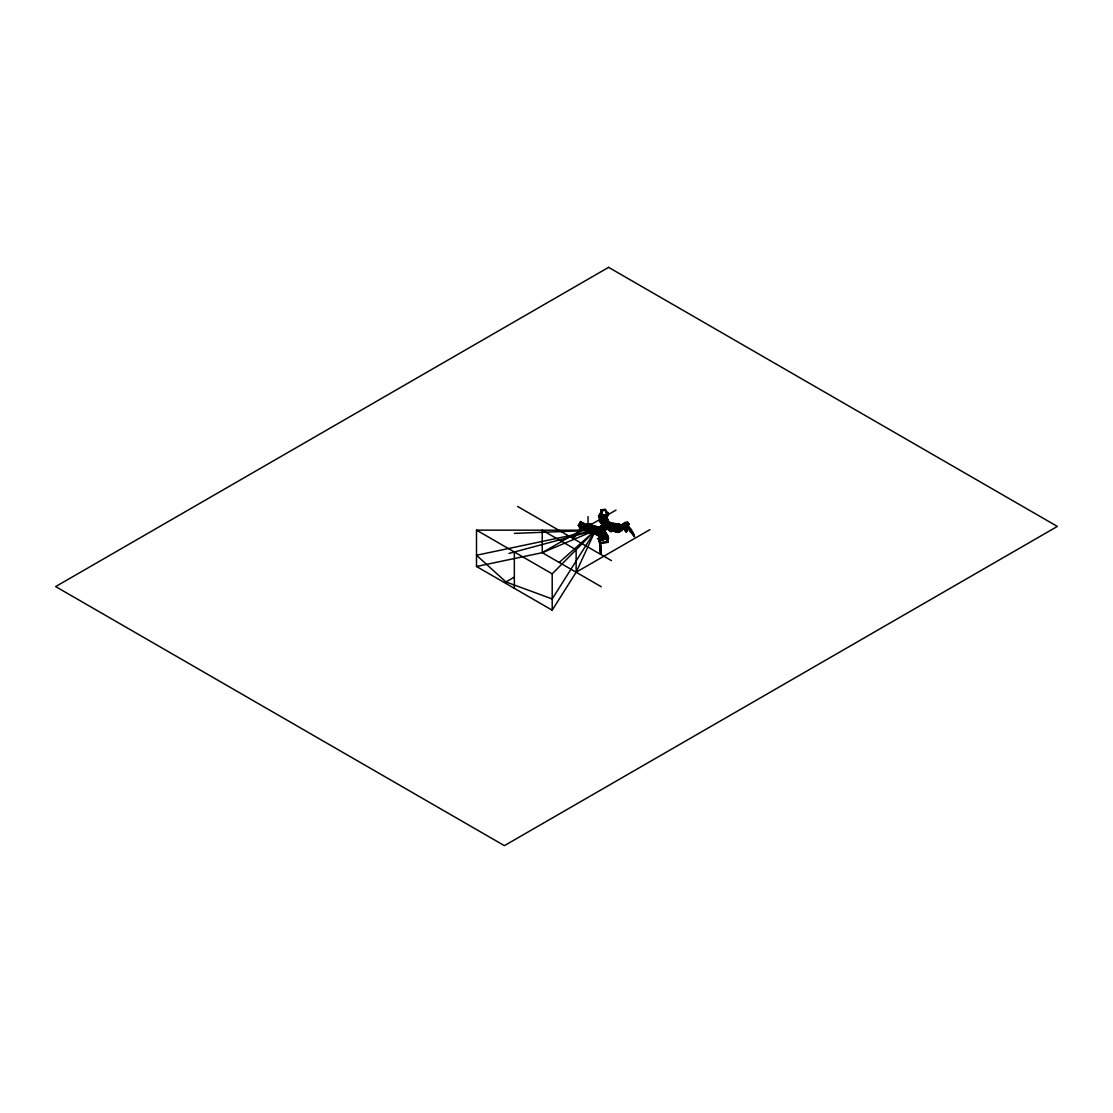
<?xml version="1.0" encoding="UTF-8"?>
<svg xmlns="http://www.w3.org/2000/svg" width="1113" height="1113" viewBox="0 0 1113 1113"><rect width="100%" height="100%" fill="white"/><g stroke="black" fill="none" stroke-linecap="round" stroke-linejoin="round"><path stroke-width="1.5" d="M590.307 526.588L590.307 525.781L588.972 526.491L587.817 525.517L587.678 531.277L584.937 529.051L586.398 523.708L586.982 524.112L585.619 528.55L580.43 525.113L580.569 521.496L585.953 525.169L585.174 526.032M590.127 527.59L591.379 528.633L591.42 524.237L587.901 523.875L587.747 529.065C588.972 527.284 586.662 527.645 588.443 528.035M589.431 530.525L588.374 529.12L589.862 530.957L587.901 531.318L585.8 529.454L586.231 528.202L589.306 529.927L589.32 531.04M587.956 528.397L588.234 524.891L590.933 524.599L589.918 524.933M587.901 523.875L591.42 524.654M588.04 531.388L587.469 530.178L589.236 528.758L589.445 530.998L585.883 529.204L588.972 530.47L589.403 529.106M595.845 533.697L590.057 533.433C591.866 532.251 586.954 529.343 588.986 531.165C587.901 529.788 583.574 528.007 589.737 530.984M589.097 525.962L588.944 525.642M587.316 530.72L590.057 531.207L590.196 526.699M590.21 526.073L590.057 527.381L587.581 527.131L587.734 525.906L590.307 525.781M591.42 524.237L591.267 529.426L591.462 528.341L590.544 528.23C589.125 524.877 597.431 524.933 595.998 528.063C591.657 531.249 596.971 528.021 596.081 526.783M590.878 524.752L590.766 528.967L590.21 527.298M596.053 527.451L594.592 528.244L594.133 526.839L595.218 526.852L593.577 527.339L595.692 528.035M594.119 527.159L594.704 528.244M590.293 525.865C589.361 527.576 595.872 528.758 594.662 526.101C581.57 526.644 600.366 525.461 594.857 528.383M595.288 526.672L591.879 526.532M599.851 533.906L597.931 533.071L597.931 534.087L600.561 535.673L600.018 535.144M598.307 530.79L598.14 528.508M598.377 530.72L597.138 527.938L598.697 528.842L597.89 529.51M599.211 532.056L596.109 529.788M605.903 525.113L605.444 523.555L599.74 526.839L599.74 528.132L601.145 527.854L601.131 526.574M600.45 531.04C597.25 531.638 604.095 527.506 602.063 531.722C597.598 532.64 602.286 528.299 602.453 531.694M600.408 538.163C599.712 538.177 600.686 534.894 601.493 536.675C597.806 536.716 601.799 536.313 600.672 538.094C600.603 534.88 601.66 536.995 602.105 537.579M599.977 513.719L600.255 516.335M600.825 539.262C601.869 537.384 600.561 535.645 600.408 537.593M599.851 538.261C600.978 533.711 602.578 537.941 599.378 536.118M600.686 527.59L603.552 525.239M600.032 530.804C603.26 536.563 598.864 530.72 601.423 530.303M601.006 527.771L601.006 526.908M603.274 539.082L603.274 539.902L601.465 540.014L601.34 539.026M601.173 530.164C601.702 533.753 602.244 528.675 602.189 531.638M601.131 527.854L601.131 526.992L597.542 529.065M601.465 540.014C602.175 536.424 600.853 528.592 599.963 531.388M600.547 531.318L599.921 531.944L601.465 533.238L601.896 538.191L601.437 536.09M602.328 533.67C602.411 529.051 601.02 531.777 601.173 530.414M602.314 538.525L602.314 537.704C596.123 538.344 604.289 534.407 602.467 539.527M605.18 531.374L602.703 530.038L605.18 531.374L605.249 534.31L602.843 534.588L602.286 533.169L602.759 535.311L601.91 535.395L601.465 533.962L602.759 535.311L602.425 530.581L602.717 533.21M602.759 539.137L602.843 539.443M602.328 533.071L603.274 535.256C610.286 538.414 603.844 529.19 606.78 535.186M603.274 535.256L602.843 533.016L601.354 533.35M601.368 539.61L603.608 539.791L603.399 538.428M602.843 539.875L604.039 538.998M604.387 516.891L604.707 518.533M605.444 524.849L605.444 523.555M606.168 533.155L604.526 533.197M606.015 525.044L606.015 524.181M605.249 532.849L605.875 539.527L607.044 539.415L606.529 535.214M611.065 529.412L607.183 527.896L606.362 526.56C606.822 523.82 607.865 525.6 607.976 525.573M606.71 525.239L605.681 523.013L607.239 523.472M607.42 524.682L607.879 526.24L606.891 526.825L606.404 525.698M607.628 523.013L607.754 521.621M607.545 528.105L603.816 530.261L603.107 528.564L606.835 526.407L607.781 528.967L607.865 527.339L609.534 526.366L608.728 524.766L611.079 523.416L609.117 523.193L609.59 522.122L603.135 525.684M608.783 522.943L607.142 521.134L605.514 516.042L606.154 515.639L605.389 516.543L605.249 515.597M609.173 524.084L609.131 522.804M609.395 523.513L609.395 522.651M609.59 522.122L609.952 523.625L609.952 522.331M610.397 529.802C611.162 524.515 607.642 530.345 600.853 532.654M610.717 522.762L611.886 524.738M613.082 525.086L612.623 523.541L616.073 524.529L612.122 524.557L611.941 523.722L613.291 524.557M616.296 531.444L611.663 530.4M612.915 524.334C613.054 521.816 609.34 525.712 615.433 524.585M613.486 530.303C612.094 529.551 612.901 531.611 612.887 530.025M612.679 524.376C610.327 526.31 623.363 524.682 611.454 524.849C610.105 526.546 613.764 526.574 613.847 525.141M614.779 529.732L614.432 529.106L611.107 530.998L615.141 528.564L615.141 529.538L614.432 529.538L614.404 525.336C610.703 523.472 620.804 525.586 612.776 523.472M616.073 524.529L616.004 525.253L612.762 525.127L616.073 525.03M613.138 531.193L616.282 532L617.131 529.398C616.825 531.889 619.482 532.89 616.644 530.511M616.616 530.762L616.421 524.793M616.658 530.331L616.672 524L616.421 525.294M616.992 531.638L617.367 524.07L619.844 524.32L619.691 525.531L616.004 525.253L616.31 523.722L617.367 524.779M619.468 530.094L619.607 530.484M619.023 527.785L619.691 524.724L618.397 525.127L618.703 524.404M597.375 530.678L597.278 531.555L597.361 529.607L595.191 528.188L594.328 528.953M597.764 530.525L594.954 529.106L595.191 528.188M607.475 537.398L607.531 538.094L607.726 536.327M599.629 541.725L599.003 537.301L599.003 538.358M599.378 538.483C599.156 536.424 599.253 540.974 601.09 538.956M599.49 539.04L599.448 538.316M599.754 537.579C599.893 537.551 601.062 536.605 601.103 538.219M600.255 542.476L599.698 539.374M600.088 539.722L599.837 537.217L608.255 536.327L608.477 538.483L606.835 538.595L606.682 536.563L605.722 536.591M600.297 542.921L601.326 554.232L600.004 538.595M600.658 538.108C599.782 536.703 601.66 537.704 600.491 536.383M601.048 537.843L600.644 537.871M606.126 537.301L606.265 538.01L602.856 538.094C602.077 533.266 603.552 544.577 602.745 536.967L608.018 537.064M607.03 538.511L606.668 537.023M607.211 536.522L607.962 542.142L607.587 537.426M600.227 520.355C601.396 522.734 599.309 520.675 599.351 520.564M599.698 520.23L599.782 521.413L599.17 516.349L601.702 516.084L600.756 509.837L605.208 509.392L606.863 514.596M600.491 521.468L599.17 516.349M599.726 520.23L599.893 521.927L599.684 520.286M600.575 513.969L600.032 515.569L599.837 513.483L600.686 514.582L599.587 516.543L607.907 515.792L608.463 513.566M599.796 521.274C600.283 522.901 600.63 518.895 600.297 521.26L601.006 523.249L602.175 523.124L602.175 518.463M600.923 536.09L601.117 538.108L600.13 536.883L600.171 538.789M600.352 521.357L601.006 523.249M605.987 533.475L606.432 534.463L606.251 533.447L602.578 534.351L603.037 533.656M604.902 516.835L604.665 516.042M606.668 519.66L605.096 518.074M606.251 538.302L605.333 538.052L606.794 538.108M606.251 536.856L606.168 537.398M607.183 519.632L607.615 520.564M607.531 536.369L607.754 537.092M591.532 526.519L595.552 526.783M611.858 524.14L611.079 523.416M619.691 524.724L615.865 524.585M608.074 513.594L608.185 514.429L606.015 514.693L607.559 519.827M607.03 517.545L606.376 512.189M622.209 526.338L619.385 528.132L620.136 526.866C615.419 526.672 614.112 526.56 619.482 528.522M620.066 527.089L621.541 525.392M621.457 526.157L621.416 526.268M624.449 527.799C621.569 526.059 624.003 532.445 624.393 526.658M627.982 525.739C643.022 555.22 627.384 514.317 626.995 531.193L625.868 531.722L623.308 527.645M624.546 524.348L625.868 523.193M624.518 523.277L624.546 524.668L625.172 523.18M625.395 523.611L626.661 523.625M606.794 517.545L607.628 521.343L607.058 516.46L605.903 516.502L605.486 514.735L599.462 515.778L599.935 513.942M606.905 513.163L607.601 513.483M607.475 513.663L607.169 518.129M607.489 513.886L606.71 518.686M606.682 513.427C613.973 517.587 583.504 515.862 608.449 514.929M599.017 535.492C605.722 538.929 595.093 536.16 598.627 532.111L597.069 530.79M624.393 527.52C624.922 530.929 621.249 524.933 624.81 528.313M624.017 528.522L623.183 527.52M619.983 527.506L619.385 526.366M595.566 527.59L591.573 526.922L595.538 526.894L591.601 526.866L594.495 527.423L594.495 528.341L594.203 527.256M599.337 538.567L600.714 554.288L599.031 537.829L599.434 539.249L600.589 539.109M600.213 537.69L600.31 536.925M601.423 538.136L601.173 532.974L596.109 529.357L597.89 529.176L597.848 531.054M606.084 521.621L604.999 520.842L605.959 517.475L604.582 517.531L604.707 522.567L604.582 517.615M599.712 543.241L608.241 542.379L607.559 537.704M597.333 531.263L602.662 528.731L603.816 530.261M600.352 521.162L599.921 516.947L600.394 521.232L599.698 519.854M601.117 520.341L601.437 522.498M600.658 514.79L599.587 516.543M600.77 521.274L600.923 522.554L604.582 522.164M600.06 537.44L600.185 537.064M617.2 530.303C620.164 531.318 615.044 531.736 617.896 530.038M623.461 528.397L627.802 525.503L624.518 527.59L626.856 530.498L625.729 531.04L627.871 526.087M624.755 528.091L623.642 528.091M626.995 531.193L624.296 527.701M583.824 523.708L583.282 524.668M583.532 523.889L582.53 524.404M588.234 530.72L589.473 531.43L590.057 530.178M590.516 526.672L594.008 527.896M617.743 530.567C615.503 532.264 622.654 530.539 624.268 527.938M618.661 525.03L618.578 524.613M617.993 530.957L617.353 530.052L618.258 530.15M618.146 531.012L619.19 531.096M619.565 531.527L617.673 529.885M619.19 528.313L619.969 527.047M607.03 520.453C601.465 511.897 609.743 532.237 606.46 514.429M600.046 515.138L600.561 517.462M606.919 513.357L608.115 513.26M607.336 513.135L607.197 512.523M594.592 529.551L593.966 529.176L594.787 529.051M616.352 531.249L616.393 527.687L616.157 529.732L616.936 529.83M606.404 517.935L607.239 515.236L606.515 517.823M594.592 527.548L595.511 527.2M594.954 526.964L594.662 526.797M597.444 527.882L598.808 528.119L597.138 529.078M597.82 527.353L597.834 527.131M601.382 526.129L601.465 526.477M599.67 533.837L599.977 534.894M597.931 533.071L600.464 534.532L599.963 533.767M607.155 519.799L607.336 521.274L604.971 521.649L605.945 520.021L605.542 521.427M604.916 524.39L604.22 524.39L606.919 525.489L602.244 523.653L602.244 525.086L604.025 526.115M606.696 521.051C604.637 522.094 608.394 517.559 606.432 517.475M605.75 520.411C605.249 520.967 607.364 519.757 606.849 520.647M606.404 520.355L602.94 523.249M606.543 518.088L606.376 520.647M607.698 521.705L607.768 521.385M609.618 527.659L611.107 528.383L611.107 531.652L608.574 529.44L609.841 528.703M611.538 524.223L611.427 525.545M613.847 524.779L611.538 524.974M613.138 529.705L614.432 529.106M606.098 518.741L607.1 514.54M599.893 537.69L599.81 537.273M601.27 536.981L601.674 539.541L600.95 539.61M607.364 536.647L607.364 537.537M585.953 528.898L587.901 531.318L589.292 530.984M594.105 528.912L594.551 530.623L596.805 531.931L597.431 530.72M607.211 514.985L606.502 517.656L607.74 514.846M599.935 534.421L598.669 535.158L601.549 536.021M627.676 527.757L627.69 527.033L633.854 535.103L627.913 526.936L626.327 531.499L624.129 528.925L626.536 531.402M573.682 538.428C570.023 539.624 582.711 531.082 580.43 526.199M579.734 524.863L578.454 525.308L579.261 525.851L578.565 524.933L580.569 521.496M581.042 528.188L580.861 527.284L581.056 528.466M582.614 523.764L584.242 523.305L584.088 524.766M585.257 529.245L586.217 528.188L584.353 527.186C584.645 530.303 579.748 529.259 582.363 527.868M581.807 529.078L581.89 528.272M582.391 528.258L582.697 527.659M582.864 529.051L582.781 528.146M582.753 527.353C578.343 527.576 581.056 534.421 582.614 527.965M584.283 524.056L583.671 524.807M604.679 509.448L604.832 510.366L601.674 510.686L602.342 516.488L601.535 509.768M605.389 516.543L605.639 515.681L605.903 516.502M579.65 531.124L580.193 531.43M581.584 528.063L581.612 529.051M599.392 515.249L599.879 513.886M606.265 517.142L606.919 516.933M612.387 528.661L612.373 530.164L613.5 528.438L613.861 529.301L613.138 528.23L612.748 528.87M602.091 518.588L600.756 509.837M598.961 517.086C601.938 515.458 602.161 517.434 599.058 517.754L606.975 516.223M601.006 522.832L601.702 516.084M602.091 515.931L602.342 515.069M603.079 515.903L599.629 516.39M605.208 509.392L604.957 510.255L601.674 510.7M605.945 511.09L606.195 510.227M606.668 515.611L606.543 514.818M607.295 515.848L606.557 518.185M607.837 514.985L607.364 515.611L607.016 514.025M606.251 516.307L606.835 516.71M586.036 524.933L584.255 529.009C588.179 537.857 592.422 525.92 587.734 531.277L588.485 530.122M616.268 524.362L617.228 525.03M583.657 523.653L583.991 524.585L582.934 524.793M583.685 524.348L583.824 524.223M582.642 528.619L582.405 529.023C586.607 526.63 578.579 524.71 580.443 531.151L579.553 530.122M582.155 529.218L583.755 529.287M584.228 527.604L582.781 529.218M585.048 528.16L585.828 525.628L580.43 521.941M585.104 529.649L586.12 528.55L588.819 530.345L585.772 529.329L588.666 529.844M585.424 529.051L585.744 528.132M589.014 530.303L586.301 528.786L585.925 529.718M590.057 527.381L587.581 527.131L587.734 525.906M587.581 531.624L588.457 531.652M588.081 529.718L588.805 530.345M588.332 531.624L588.652 530.595M590.544 528.23L591.031 527.409L590.057 527.159L591.003 526.435M590.307 532.64L591.142 532.264L590.766 533.489L591.003 525.934L591.073 532.459M590.766 532.501L591.142 531.277M591.142 531.708L590.766 532.932L594.899 533.642M616.004 527.479L619.858 527.465M618.578 524.362L617.214 524.473L616.491 527.534L619.078 527.632L619.078 531.471M621.638 525.781L619.482 527.228L619.482 532.237L615.962 531.875L616.157 526.546M618.494 524.515L618.605 524.849M617.131 529.398L616.449 531.513L617.214 530.678M616.908 531.082L620.567 528.856L621.805 524.793L623.197 524.126L621.805 524.793M616.992 531.36L617.854 531.416L616.964 530.901M618.021 528.119L616.546 527.381M617.562 530.553L618.063 530.136M619.844 524.32L616.24 524.46L616.31 523.722L613.138 523.235M617.743 531.611L617.659 530.818M619.524 527.84L619.44 527.298M619.44 525.976L621.471 525.489M618.132 530.442L621.026 528.953L622.376 524.515M622.417 526.658L622.974 524.835L622.153 525.225L622.807 526.046M623.071 524.529L626.995 522.234L628.97 524.473L626.828 525.893M623.781 524.696L624.393 523.04L625.923 523.625M626.41 523.235C624.184 520.133 623.892 526.226 623.224 524.042M624.63 523.875L624.087 524.432M624.156 527.465L624.143 527.562M625.617 531.402C621.666 524 623.753 533.238 625.589 522.373M623.433 528.077L624.184 528.383L623.767 527.409M625.603 523.973L625.325 522.957M626.981 526.936L627.426 524.418C629.374 525.809 628.414 523.583 628.289 523.166L627.649 522.345L626.744 523.027L626.188 524.849L627.621 526.686L623.864 528.578M626.995 522.234L627.649 522.345M626.786 526.046L627.259 525.503M622.25 528.508L621.471 527.506L626.856 524.919L627.551 522.651L628.428 523.347M625.868 531.722L627.231 527.256L628.358 526.713M628.539 528.383C643.69 545.078 623.169 526.212 628.511 526.908M627.621 526.686L628.177 524.863M628.414 524.056L629.068 524.167M626.424 531.847L627.913 526.936M581.765 528.522L579.01 526.644L578.565 524.933M579.72 524.738L579.163 524.543M578.802 531.165L580.402 527.757M580.861 527.284L581.765 527.312L581.028 526.769M581 527.965L581.153 528.731M579.929 531.944L580.499 530.859M580.986 530.428L580.443 531.151M581.835 527.576L581.668 528.953M583.198 526.992L582.113 527.409M580.569 531.249L582.975 529.635L582.822 527.534M583.922 526.56L585.271 527.451L584.214 528.341M584.45 526.894L585.007 525.072L583.588 526.602M587.581 527.131L590.21 526.88L587.581 526.407M587.581 529.927L587.511 531.026M587.998 531.263L588.457 529.691M620.567 528.856L621.666 530.804L621.388 527.743L621.611 529.023M626.856 530.498L628.108 526.393M606.933 536.549L608.255 536.327M606.988 536.021L607.183 537.05M597.431 531.68L597.542 530.845M606.835 517.114L607.406 520.828L604.999 520.133L605.389 522.498L605.416 518.477M601.966 531.764L601.618 530.15M601.896 530.804L602.077 532.668L601.938 531.138M606.975 520.439C602.926 516.766 609.145 521.468 606.446 516.529M602.063 532.459L600.032 531.304L600.881 533.141L602.648 532.96L602.425 531.277M622.751 528.035L623.795 527.061L624.727 527.952M616.532 530.887L617.715 530.025M624.713 523.472L624.017 523.43L624.824 522.915M628.066 523.277L628.97 524.473M605.973 518.561L605.542 520.481L606.084 517.879L604.707 518.018L604.999 520.842M606.126 520.119L605.082 520.467M605.361 521.134L607.406 519.91M602.036 532.765L601.312 532.737L601.952 532.306M514.345 533.391L595.525 530.233L576.131 572.235L552.201 610.202L476.503 566.489L476.503 530.136L595.525 530.233L552.201 598.961L505.956 581.946L476.503 555.248L595.525 530.233L552.201 573.849L552.201 610.202M598.418 529.774L596.039 531.485M599.726 514.707L599.211 515.806M594.008 528.091L591.56 526.811M608.129 512.509L608.38 513.413M594.133 526.839L594.801 527.632M595.455 527.2L591.991 526.338L591.866 527.242L594.286 527.52M579.748 530.748L573.571 537.927L579.428 530.984L580.43 527.993L579.734 531.11L573.571 537.927L579.066 530.651M573.112 538.122L578.913 530.818M581.014 528.285L582.002 527.659M581.473 528.48L582.391 527.645M582.6 527.84L582.433 528.216M582.28 527.993L582.962 527.645M583.045 528.564L582.656 529.273M587.887 530.637L588.165 529.858M579.442 530.484L581.111 527.938M594.801 531.444L595.538 531.875L592.297 530.831L593.799 527.812L593.925 528.995M604.387 524.543L602.244 524.084L603.608 523.889L604.025 525.113M601.131 543.088L600.464 543.144M619.398 527.604L621.569 525.893M624.407 523.611L625.186 522.846M605.931 521.121L606.975 521.065M606.849 521.594L606.001 521.747M600.895 536.522L600.77 536.828M616.046 531.165L617.312 530.386M578.454 525.308L579.873 523.764L580.68 524.32L579.163 526.157M578.357 525.6L579.79 524.07M579.01 526.644L580.43 525.113M586.398 523.708L585.243 525.795M585.828 525.628L585.035 526.477L583.657 525.531M611.649 524.14L611.454 524.849M594.439 533.739L595.205 533.711M559.199 562.455L595.525 530.233L509.017 553.425M580.847 530.762L582.572 529.315M582.683 523.722L583.894 523.527M582.975 529.635L582.795 527.743M590.419 527.701L590.46 525.962M606.613 520.62L606.738 519.521M597.751 527.451L598.808 528.119M605.931 522.359L607.573 521.927M602.912 524.71L602.912 523.694L604.916 524.682M580.68 530.901L582.502 529.44M625.019 524.376L625.061 523.527M601.771 530.943L600.533 530.929M605.235 520.481L605.792 520.536M598.627 535.937L595.566 534.17L596.234 530.4M604.262 529.12L604.262 530.317L604.262 529.12L598.627 532.376L597.472 530.414C599.796 529.176 594.732 530.748 597.89 529.176M476.503 566.489L542.254 552.674L587.789 526.379L588.401 524.334L589.403 524.877M590.766 524.668L601.437 518.658M607.1 515.236L616.018 510.088M592.297 529.385L594.801 529.997L592.297 529.385L592.297 530.831M598.808 527.687L596.318 526.352L598.098 527.381L594.801 529.301L593.02 528.272M595.538 530.581L594.829 531.277L592.297 529.816L597.041 531.791M593.285 530.386C594.078 531.11 593.507 528.605 593.285 530.386L594.078 530.414M607.573 521.496L608.032 522.512M602.94 522.54L604.721 523.569L608.032 521.649M602.787 525.364L603.079 527.715L600.783 526.101L604.623 523.889M594.815 533.057L594.815 533.906L592.283 532.445L592.283 531.471L593.911 530.943M595.845 530.623L595.594 529.621M608.032 522.359L608.741 522.387M592.992 532.014L594.801 530.428L594.815 528.884M599.74 526.839L606.335 523.722L607.239 524.334L603.135 526.713M505.956 581.946L514.345 577.104M595.566 534.17L595.594 530.025M596.29 529.677L595.678 530.358M606.71 524.793L602.759 527.103L606.348 524.585M607.239 523.903L609.59 522.554L608.783 522.08M595.678 531.277L597.041 530.15M606.891 525.962L602.175 529.538L601.716 527.979L602.648 527.451L602.634 528.731M606.919 525.211L603.079 527.437L600.783 526.101M592.992 531.471L596.081 532.195L594.815 532.932L592.283 531.471M597.472 530.414L611.079 522.985M602.634 527.868L606.71 525.893L605.555 525.225M597.89 531.444L596.039 532.515L595.316 531.068M603.441 529.19L607.545 526.811M601.34 530.553L604.039 528.981M607.781 528.285L604.957 529.649L604.957 528.452L610.369 525.336L609.173 524.64M604.957 528.717L611.733 524.821M603.441 530.052L607.183 527.896M608.616 527.325L611.107 527.952L614.404 525.336M604.025 531.165L602.703 531.179L605.18 531.805L602.662 530.345M608.616 527.757L609.326 527.353L609.284 530.191L611.107 531.235M607.781 528.967L608.519 528.536M601.173 532.974L604.484 531.068M608.616 528.772L609.284 528.383A1.92 1.113 60 0 1 607.879 528.202M600.464 534.101L601.173 533.684L598.683 533.071L600.464 534.101L600.269 535.826L601.131 534.143L599.378 535.687M610.397 528.355L611.107 527.952M614.404 526.046L615.127 525.628L615.127 527.075L613.792 528.021M608.574 529.44L611.454 531.444M602.481 534.379L603.58 534.157M602.105 535.673L599.378 535.158M604.498 534.296L603.608 534.81L603.232 533.948M614.432 528.564L611.12 530.47L609.284 529.44M601.187 536.619L602.467 535.882M603.956 535.019L605.222 534.282M611.454 531.221L614.779 529.301M601.549 537.384L598.404 535.812L598.404 532.237M649.895 529.649L576.131 572.235L576.131 549.752L542.254 530.191L542.254 552.674L601.243 586.732M607.489 538.038L603.636 539.402M612.025 523.806L612.748 523.458M613.36 525.183L613.513 525.851M613.18 524.654L612.373 524.849M621.611 527.047L626.995 524.46M628.052 525.225L628.859 524.849M622.362 530.164L618.049 531.263M588.86 531.485L590.21 531.541M542.254 552.674L595.525 530.233M619.412 525.962L621.263 525.628M620.943 525.642L621.304 524.682M594.745 526.922L591.991 526.519L594.62 526.588C591.546 527.214 591.615 525.253 590.794 527.242M612.762 524.877L615.531 524.613M601.27 536.452L601.326 537.148M605.945 520.021L607.322 519.868M605.945 520.314L606.752 519.646M606.863 515.347L602.481 516.001M601.465 533.238L602.272 533.169M600.603 510.324L601.535 511.173M607.197 512.077L606.293 512.467M606.446 512.509L607.364 512.537L606.46 512.62M599.434 515.096L602.898 514.735M600.895 516.905L600.909 520.745M607.225 519.646L605.848 519.701L607.559 519.368L607.016 516.599L600.728 517.225L600.992 519.771M600.909 518.241L605.166 518.227M604.776 518.769L606.543 518.588L607.155 519.91M605.639 519.034L606.529 518.853M606.724 520.355L608.477 519.994M599.406 521.26L600.533 521.037M600.157 537.148L601.396 537.329M598.947 537.746L601.423 537.509M606.919 537.05L607.698 536.8M607.406 537.579L606.835 538.233M597.222 538.748L601.117 538.372M598.989 538.873L600.561 538.414M605.792 538.845L607.044 538.998M606.752 537.76C609.061 548.681 604.276 533.419 608.477 538.483M599.559 539.638L606.001 539.151L605.75 536.647M599.49 538.817L600.088 541.377M599.406 542.128L600.213 542.059M600.06 542.476L607.99 541.683M608.213 542.114L600.102 542.921L600.617 553.982M599.712 521.107L600.422 520.272L599.796 520.606M604.15 521.552L603.385 521.635L603.816 524.042M601.27 532.264L602.648 532.459M601.451 532.835L602.843 533.099M601.91 534.671L602.759 534.588M614.432 529.538L613.096 529.218M612.623 523.986L613.221 523.847M607.921 542.128L607.42 537.802M607.726 538.553L607.169 537.76M585.619 528.55L588.916 530.122M604.943 536.661L605.889 536.647M602.216 537.023L601.994 538.136M602.996 539.471L602.87 538.219M609.493 523.319L609.604 524.167M612.693 525.044L611.997 524.863M594.718 533.85L594.815 532.529M612.804 525.03L613.611 525.044M612.762 524.613L616.004 524.752M593.479 530.219L592.297 529.816M616.616 530.205L613.486 529.746M594.286 529.635L594.384 528.828M590.057 526.658L591.184 526.769M616.24 523.959L617.367 524.07M617.131 525.586L619.607 525.837M616.004 527.075L619.524 527.423M587.747 524.404L591.379 524.793M616.157 531.207L619.677 531.555M590.488 529.969L590.307 530.4M623.864 528.772L622.849 527.896M594.481 527.938L593.772 527.952M613.013 523.527L615.892 524.265M595.107 526.644L595.497 526.672M612.553 530.915L611.635 530.317M609.284 529.969L610.383 530.178M602.856 518.199L601.632 518.185L601.632 517.155M603.385 519.952C600.241 519.785 604.568 519.521 603.469 521.093L602.397 521.872M612.261 525.28L612.178 526.073M607.295 520.828L607.295 519.91M601.632 530.331L600.561 530.247L600.283 531.43M608.296 528.397L609.048 528.647M624.796 524.613L624.24 523.945M585.633 525.809L588.763 527.131M604.971 522.387L605.055 521.121M588.36 524.487L589.361 525.03M602.954 528.063L600.686 526.727M597.027 526.658L597.834 527.548M607.768 521.816L606.975 521.357L609.493 522.818L609.493 523.82M606.975 520.926L608.741 521.955M611.329 524.626L610.147 523.096M610.147 524.376L611.329 525.058M608.728 524.766L610.369 525.586M611.107 527.242L609.326 526.212L609.326 526.922M602.244 523.653L604.025 524.682L604.721 523.569M607.865 527.339L610.397 528.786M604.498 527.645L605.681 529.19M608.574 530.191L611.107 531.652M604.957 528.452L605.18 529.788M600.811 527.242L599.963 526.741L599.963 528.035M601.716 527.979L602.175 529.538M597.027 527.089L599.184 528.341L599.184 529.343M602.703 530.748L604.484 531.777M596.067 527.91L598.182 529.245L596.805 530.498M597.458 529.844L595.232 528.494M594.551 528.564L597.834 530.609M595.205 529.858L595.998 530.136L596.011 534.17L598.627 535.673M597.208 531.555L598.627 532.376M598.669 534.63L599.017 535.923M592.992 532.445L595.177 533.697M517.545 506.415L611.413 560.604M476.503 530.136L552.201 573.849M579.623 522.818L580.443 523.347M607.142 521.134L607.322 522.053L607.239 521.357M600.811 538.038L599.907 536.925M600.658 536.981L600.783 537.982L600.519 536.967M606.182 518.644L607.489 520.801M606.891 520.174L606.154 518.463M626.744 523.027L627.537 524.042M626.856 524.919L627.662 525.948M626.856 526.268L627.495 527.089M622.25 524.919L623.03 525.934M621.207 525.03L621.986 526.059M621.026 528.953L622.25 530.539M628.01 527.284L633.965 535.047L627.788 527.367M602.37 531.736L602.453 530.47M588.207 530.581L588.304 530.386M624.087 523.694L624.602 524.446M606.056 519.521L606.209 520.174M604.665 516.14L605.166 518.728M604.665 516.863L605.11 518.282M604.582 518.338L604.15 516.098L604.874 517.211M603.942 522.637L603.385 520.801L602.091 521.371L602.397 522.192M606.168 532.751L606.78 534.783M606.168 534.477L606.529 539.054M601.646 520.967L602.091 522.428M601.549 521.093L602.175 523.124M605.347 533.53L605.792 535.005M600.992 521.037L601.521 522.776M602.328 533.878L602.759 535.311M599.935 539.346L599.337 539.04M599.044 538.734L599.476 541.447M601.201 516.404L601.243 517.267M608.157 536.355L608.366 538.483M600.102 514.429L600.144 515.208M600.324 543.186L601.326 553.912M599.824 538.678L600.06 541.377M606.251 519.868L606.251 520.87M605.959 517.475L605.959 518.199L605.514 516.042M601.215 517.921L601.257 518.964M594.829 531.277L594.829 532.292M590.21 526.157L590.057 533.433M619.412 527.993C619.913 530.901 621.249 522.456 617.214 525.28L617.214 524.473M619.482 532.237L615.962 531.875M616.658 527.006L616.574 531.221M613.18 524.362L613.04 525.378M611.357 524.849L611.357 526.073M610.369 525.336L610.286 526.797M609.882 523.249L609.771 524.153M607.879 526.24L608.533 524.766L607.781 525.197A1.92 1.113 60 0 1 608.908 525.92M607.142 521.427L607.142 522.164M606.335 523.722L606.348 525.03M604.526 532.181L604.498 534.838M603.691 524.585L603.691 525.879M602.063 531.722L601.952 532.515M600.324 527.381L600.324 528.244M600.283 531.722L600.283 532.459M600.199 527.117L600.199 528.397M600.199 530.762L600.199 531.499M599.392 531.944L599.364 534.115M595.566 528.091L595.566 528.828M593.911 528.035L593.911 528.786M588.054 516.641L588.054 532.237M514.345 551.992L514.345 588.346M609.284 528.188A1.711 0.988 60 0 1 607.921 528.063M612.804 524.529L612.762 525.322L612.804 524.529M606.919 537.969L606.919 537.969M608.101 513.816L608.157 513.914M591.267 526.226L591.031 527.409L591.365 526.199M581.236 522.498L580.68 524.32L581.236 522.498M608.602 267.343L55.65 586.579L504.398 845.657L1057.35 526.421L608.602 267.343M605.792 536.063L604.582 536.911L605.792 536.063"/></g></svg>
